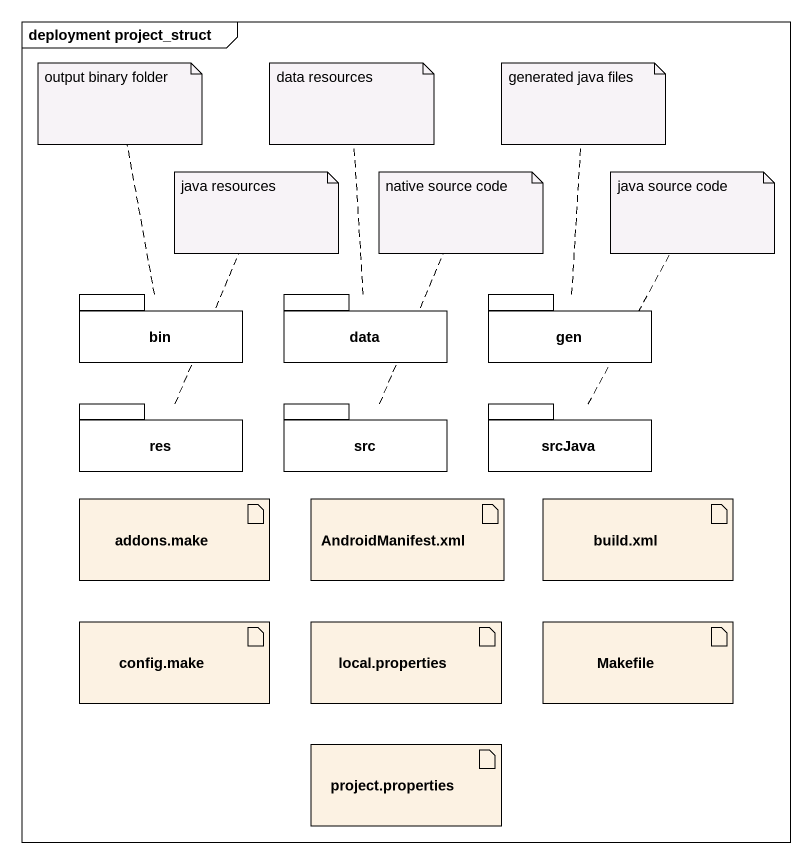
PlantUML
@startuml
mainframe deployment project_struct
package bin {
}
package data {
}
package gen {
}
package res {
}
package src {
}
package srcJava {
}
artifact "addons.make" as addons_make
artifact "AndroidManifest.xml" as AndroidManifest_xml
artifact "build.xml" as build_xml
artifact "config.make" as config_make
artifact "local.properties" as local_properties
artifact Makefile
artifact "project.properties" as project_properties
note top of bin : output binary folder
note top of data : data resources
note top of gen : generated java files
note top of res : java resources
note top of src : native source code
note top of srcJava : java source code
@enduml
